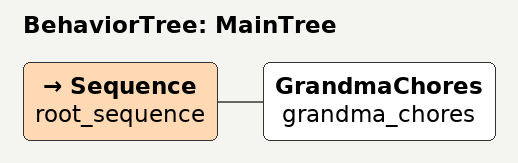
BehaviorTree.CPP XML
<root main_tree_to_execute = "MainTree" >
    <BehaviorTree ID="MainTree">
       <Sequence name="root_sequence">
           <GrandmaChores    name="grandma_chores"/>
       </Sequence>
    </BehaviorTree>
</root>
